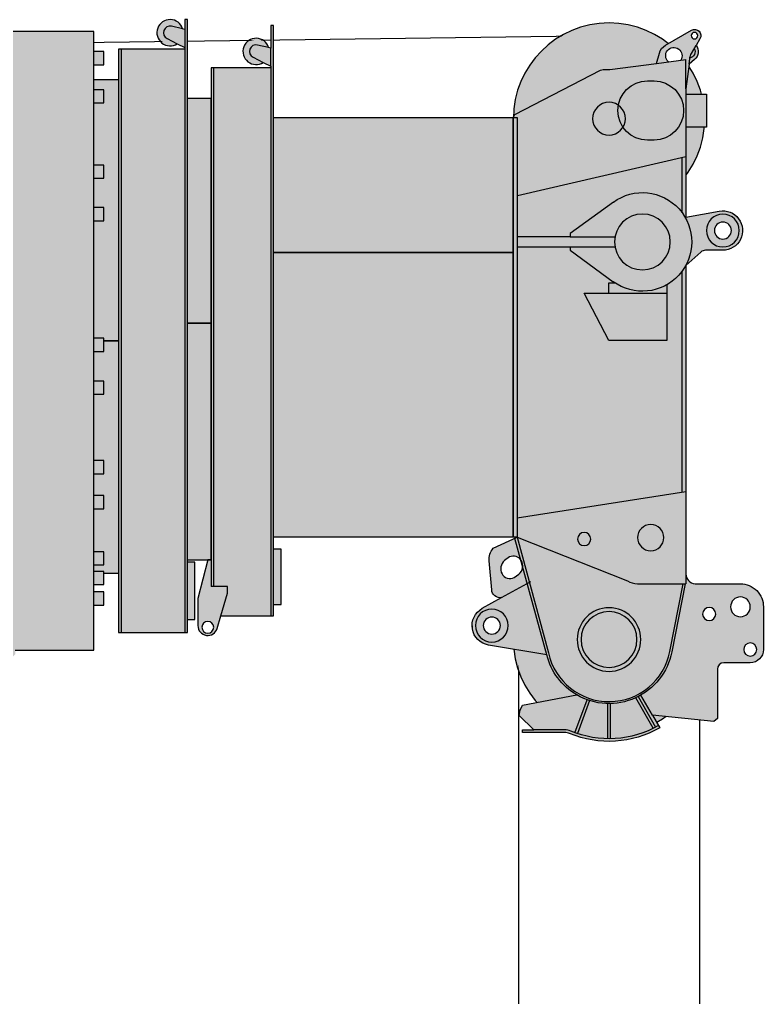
# Model space of a CAD drawing. Header units: millimetres. Extents: x -108948 to -85538, y -3239 to 59095.
# Drawn here: x -88812 to -86548, y 11844 to 14820 of the extents above; entities that cross this region are included whole.
import ezdxf
from ezdxf.enums import TextEntityAlignment as Align

# ---------------------------------------------------------------- set-up
doc = ezdxf.new("R2010")
doc.units = ezdxf.units.MM
doc.set_wipeout_variables(frame=1)
doc.layers.add('Техника. Кран Liebherr LTM 1500-8.1. Стрела 50 м', color=250, linetype='Continuous')
doc.layers.add('Техника. Кран Liebherr LTM 1500-8.1. Штрих', color=7, linetype='Continuous', lineweight=15, true_color=0xffdf7f)
doc.styles.add('arial', font='arial.ttf')

# ---------------------------------------------------------------- blocks, each defined once
blk = doc.blocks.new('Liebherr LTM 1500-8.1-20221219.132832')
at = {"color": 0, "linetype": 'ByBlock', "lineweight": -2, "transparency": 16777216}
for points in [[(271.6123118593907, 1690.0092075650368), (215.47149712927992, 1780.88827313524), (130.3366263456526, 1845.4084204857315), (27.663531247257737, 1874.887755288097), (-78.73199575655038, 1865.3595093290583), (-174.53326816713476, 1818.1058127330562), (-246.84917277798118, 1739.4851692748082), (-285.9488105152801, 1640.07684987303), (-286.5708957643163, 1533.2573355162563), (-248.63172012364956, 1433.4003648573153), (-177.23641628973905, 1353.9427898380784), (-81.9920063926454, 1305.5764997092253), (24.285328327272104, 1294.809709922822), (127.29480544105571, 1323.09121027586), (213.17536864533494, 1386.61541433376), (270.3708450976366, 1476.834442874685), (291.18495537186726, 1581.6083349039789), (291.2047074259616, 1584.9999999999995)], [(271.6123118593907, 105.00920756503683), (215.47149712927992, 195.88827313524052), (130.3366263456526, 260.40842048573177), (27.663531247257737, 289.8877552880974), (-78.73199575655038, 280.35950932905837), (-174.53326816713476, 233.1058127330566), (-246.84917277798118, 154.4851692748084), (-285.9488105152801, 55.07684987303003), (-286.5708957643163, -51.7426644837434), (-248.63172012364956, -151.59963514268458), (-177.23641628973905, -231.05721016192115), (-81.9920063926454, -279.42350029077426), (24.285328327272104, -290.1902900771777), (127.29480544105571, -261.90878972413987), (213.17536864533494, -198.38458566623933), (270.3708450976366, -108.1655571253147), (291.18495537186726, -3.3916650960208017), (291.2047074259616, -2.2737367544323206e-13)]]:
    blk.add_wipeout(points, dxfattribs=at)
at = {"layer": 'Техника. Кран Liebherr LTM 1500-8.1. Штрих', "true_color": 0xadadad, "transparency": 16777216}
h = blk.add_hatch(color=253, dxfattribs=at)
h.dxf.hatch_style = 1
edge = h.paths.add_edge_path()
edge.add_arc((0, 1585), 291.2047074259616, 0, 360)
h = blk.add_hatch(color=253, dxfattribs=at)
h.dxf.hatch_style = 1
edge = h.paths.add_edge_path()
edge.add_arc((0, 0), 291.2047074259616, 0, 360)
at = {"color": 0, "linetype": 'ByBlock', "lineweight": -2, "transparency": 16777216}
for centre in [(0, 1585), (0, 0)]:
    blk.add_circle(centre, 291.2047074259616, dxfattribs=at)
blk.add_wipeout([(291.4588330491606, 1588.4907258740786), (291.4588330491606, 310.9973472730453), (15100, 310.9973472730453), (15100, 310.9973472730453), (15100, 1588.4907258740786)], dxfattribs=at)
blk.add_wipeout([(286.83900355340296, 1598.009412335399), (25.380732779667483, 1732.308148970904), (17.597382649066162, 1735.0260321170642), (-2.4025981746891603, 1734.9983364608781), (-144.9574887790369, 1753.2831697181684), (-153.32521318486408, 1784.339851289755), (-153.32521318486408, 1784.339851289755), (-156.09749655117082, 1791.674805116929), (-160.2474897740933, 1798.3279742083912), (-165.61571094141163, 1804.0436810070848), (-171.99586232419097, 1808.602274106135), (-171.99586232419097, 1808.602274106135), (-251.06777842400345, 1854.1085860701935), (-251.06777842400345, 1854.1085860701935), (-263.0723437305561, 1856.4721200999204), (-274.02888846232577, 1851.0269379312774), (-279.3940618721583, 1840.0309934247155), (-276.9430873341264, 1828.0439752332343), (-276.94308733412606, 1828.0439752332347), (-265.29914921300224, 1808.14830618475), (-265.29914921300224, 1808.14830618475), (-270.81160855378926, 1797.6228662578399), (-271.80565350931363, 1785.7829351657595), (-268.1253602934188, 1774.485699420505), (-260.34801190442533, 1765.5032194914963), (-260.34801190442533, 1765.5032194914963), (-243.7269459202073, 1751.3472471661114), (-234.3205747105385, 1675.6057520302381), (-234.29851701954624, 1659.677138759955), (-297.29845661437867, 1659.589897442955), (-297.15997833340225, 1559.589993324167), (-234.1351669765353, 1559.589993324167), (-234.1351669765353, 1284.8737776064042), (-335.8020019717951, 1303.5642191040786), (-335.8020019717951, 1303.5642191040786), (-382.27610366171086, 1292.8991606365632), (-406.2970844152352, 1251.709622114761), (-392.6944564715104, 1206.0089206647315), (-350.05898066803934, 1184.6594053772171), (-346.640699960044, 1184.5666952132449), (-293.8546058800057, 1184.639792559006), (-293.8546058800057, 1184.639792559006), (-290.0543642740471, 1184.2807866870023), (-286.3915444588515, 1183.2063228759764), (-282.9995712528097, 1181.4555404082537), (-280.00200339804724, 1179.0922146931046), (-233.57670444640826, 1138.4315860124113), (-233.57670444640826, 199.37890422198302), (-233.57670444640826, 199.37890422198302), (-236.1724444388759, 188.49537739142738), (-242.39070931001424, 179.19364613470498), (-251.45540130300878, 172.63465372336123), (-262.2351618688482, 169.6370239058051), (-262.2351618688482, 169.6370239058051), (-400.235029552765, 169.44592387808007), (-400.235029552765, 169.44592387808007), (-427.0154654117748, 164.08040092213105), (-449.7040652324288, 148.87487496715062), (-464.8466953647012, 126.1442495013489), (-470.1380276392374, 99.34905619826168), (-470.1380276392374, -30.589400917120656), (-470.1380276392374, -30.589400917120656), (-466.99049027033084, -45.905112497084474), (-458.2515334109621, -58.87078431536679), (-445.23610976675695, -67.5354689634762), (-429.90265291408286, -70.59538949128182), (-429.90265291408286, -70.59538949128182), (-349.2603081338384, -70.59538949128182), (-349.2603081338384, -70.59538949128182), (-341.79916914501507, -72.23076774549509), (-335.51066163578855, -76.56640268761089), (-331.32889916636987, -82.95826624171241), (-329.8750531391196, -90.45689203407892), (-329.8750531391196, -240.01313906460223), (-318.63404984273075, -249.31030425051745), (-132.32428489846643, -229.92710905101558), (-154.62808168576896, -268.68225909823764), (-154.62808168576873, -268.68225909823764), (-89.37887740182134, -296.83567217290056), (-19.432796064767444, -309.39031406469394), (51.53448241156093, -305.6864359478816), (119.79361400890821, -285.9186773238762), (119.79361400890758, -285.9186773238762), (119.79361400890758, -285.9186773238762), (123.50973397546187, -284.57339099721503), (127.3404718095199, -283.6013876262123), (131.24843150619307, -283.0121559945926), (135.1954632138731, -282.81144823417367), (263.39163914275565, -282.6339242032809), (263.38056088028685, -274.63393187377756), (228.61888425188948, -274.68206929216467), (273.07778063823207, -230.7480135701735), (270.5682696372241, -214.76893595107686), (263.8023807297213, -199.8490150037942), (97.73376164872013, -168.73977549450137), (97.73376164872013, -168.73977549450137), (129.42966947520375, -145.85253052163307), (155.92300986519496, -117.10258321084507), (176.14885396151743, -83.6455692080342), (189.29420179052255, -46.826329864350555), (189.29420179052232, -46.826329864350555), (366.69795427459024, -16.736736259895906), (366.69795427459024, -16.736736259895906), (399.1486987073857, -0.03870723979844115), (415.92117077911087, 32.3736232534236), (410.81013825944035, 68.50881847887558), (385.7065056963546, 94.99811102390595), (385.7065056963546, 94.99811102390595), (326.92004491967225, 127.36033925557786), (326.92004491967225, 127.36033925557786), (337.7810053208025, 127.8180838405508), (347.4912033969854, 132.70500969033424), (354.32981306243295, 141.15506346434313), (357.0849066293157, 151.67073987519302), (357.0849066293157, 151.67073987519302), (364.55598100342456, 239.31587436157497), (364.55598100342456, 239.31587436157497), (364.57319821773893, 249.56269969808613), (362.5457710376693, 259.60696497429944), (358.5552154112928, 269.0448244616107), (352.7619780014719, 277.49681394473714), (279.4588445549233, 310.98072987933483), (291.45883304916055, 310.99734727304894), (291.45883304916055, 310.99734727304894), (291.45883304916055, 1588.4907258740825)], dxfattribs=at)
at = {"layer": 'Техника. Кран Liebherr LTM 1500-8.1. Штрих', "transparency": 16777216}
h = blk.add_hatch(color=256, dxfattribs=at)
h.dxf.hatch_style = 1
edge = h.paths.add_edge_path()
edge.add_line((291.4588330491606, 1588.490725874082), (286.839003553403, 1598.009412335399))
edge.add_line((286.839003553403, 1598.009412335399), (25.3807327796676, 1732.308148970904))
edge.add_line((25.3807327796676, 1732.308148970904), (17.59738264906628, 1735.026032117064))
edge.add_line((17.59738264906628, 1735.026032117064), (-2.402598174689047, 1734.998336460878))
edge.add_line((-2.402598174689047, 1734.998336460878), (-144.9574887790368, 1753.283169718168))
edge.add_line((-144.9574887790368, 1753.283169718168), (-153.325213184864, 1784.339851289755))
edge.add_arc((-191.9478728635656, 1773.933595513193), 39.99999999930024, 15.07934223561302, 60.07934223648442)
edge.add_line((-171.995862324191, 1808.602274106135), (-251.0677784240033, 1854.108586070193))
edge.add_arc((-260.5449834305349, 1837.640963738345), 19.00000000000534, 60.07934223592709, 210.3383000511593)
edge.add_line((-276.9430873341262, 1828.043975233235), (-265.2991492130022, 1808.14830618475))
edge.add_arc((-242.0058237705161, 1789.242725267027), 30.00000000010258, 140.936151130661, 232.308744872887)
edge.add_line((-260.3480119044252, 1765.503219491497), (-243.7269459202071, 1751.347247166112))
edge.add_line((-243.7269459202071, 1751.347247166112), (-234.3205747105385, 1675.605752030238))
edge.add_line((-234.3205747105385, 1675.605752030238), (-234.2985170195461, 1659.677138759955))
edge.add_line((-234.2985170195461, 1659.677138759955), (-297.2984566143787, 1659.589897442955))
edge.add_line((-297.2984566143787, 1659.589897442955), (-297.1599783334023, 1559.589993324167))
edge.add_line((-297.1599783334023, 1559.589993324167), (-234.1351669765354, 1559.589993324167))
edge.add_line((-234.1351669765354, 1559.589993324167), (-234.1351669765354, 1284.873777606404))
edge.add_line((-234.1351669765354, 1284.873777606404), (-335.8020019717951, 1303.564219104079))
edge.add_arc((-346.7237869286109, 1244.566637684519), 60.00000000000426, 79.51199066469289, 270.0793422358817)
edge.add_line((-346.640699960044, 1184.566695213245), (-293.8546058800057, 1184.639792559006))
edge.add_arc((-293.8269102240464, 1164.63981173491), 20.00000000033978, 46.27123055934328, 90.07934223522238, ccw=False)
edge.add_line((-280.0020033980472, 1179.092214693104), (-233.5767044464083, 1138.431586012412))
edge.add_line((-233.5767044464083, 1138.431586012412), (-233.5767044464083, 199.3789042219832))
edge.add_arc((-265.1969055973677, 201.1690692861928), 31.67083535027536, 275.3659378567987, 356.75968133391353, ccw=False)
edge.add_line((-262.2351618688481, 169.6370239058051), (-400.2350295527649, 169.4459238780801))
edge.add_arc((-400.1380947560956, 99.44599099493826), 69.99999999999402, 90.07934223588825, 180.0793422358942)
edge.add_line((-470.1380276392374, 99.34905619826168), (-470.1380276392374, -30.58940091712066))
edge.add_arc((-429.8308468088342, -30.28713931274452), 40.30831413706485, 180.4296502326917, 269.8979320014211)
edge.add_line((-429.9026529140829, -70.59538949128182), (-349.2603081338384, -70.59538949128182))
edge.add_arc((-349.6933933369172, -90.40905482108529), 19.8183979320878, -0.13829942657997663, 88.74783371706093, ccw=False)
edge.add_line((-329.8750531391197, -90.45689203407892), (-329.8750531391197, -240.013139064602))
edge.add_line((-329.8750531391197, -240.013139064602), (-318.6340498427307, -249.3103042505172))
edge.add_line((-318.6340498427307, -249.3103042505172), (-132.3242848984664, -229.9271090510156))
edge.add_line((-132.3242848984664, -229.9271090510156), (-154.6280816857688, -268.6822590982374))
edge.add_arc((8.668621376273222e-13, 1.058992893376853e-10), 310.0000000000167, 240.0793422358653, 292.7326080656658)
edge.add_arc((135.2508545260338, -322.8114098795016), 39.99999999781482, 90.07934223557493, 112.7326080667421, ccw=False)
edge.add_line((135.1954632138732, -282.8114482341734), (263.3916391427556, -282.6339242032809))
edge.add_line((263.3916391427556, -282.6339242032809), (263.3805608802868, -274.6339318737773))
edge.add_line((263.3805608802868, -274.6339318737773), (228.6188842518895, -274.6820692921647))
edge.add_line((228.6188842518895, -274.6820692921647), (273.0777806382321, -230.7480135701735))
edge.add_line((273.0777806382321, -230.7480135701735), (270.5682696372241, -214.7689359510769))
edge.add_line((270.5682696372241, -214.7689359510769), (263.8023807297213, -199.8490150037942))
edge.add_line((263.8023807297213, -199.8490150037942), (97.73376164872025, -168.7397754945014))
edge.add_arc((1.930288817675319e-09, -9.065672657015966e-10), 194.9999999981034, 300.0793422355574, 346.1054902219636)
edge.add_line((189.2942017905225, -46.82632986435055), (366.6979542745903, -16.73673625989613))
edge.add_arc((356.7710123375145, 42.43636424851145), 60.00000000000149, 279.5233206525497, 421.1670057513634)
edge.add_line((385.7065056963547, 94.99811102390595), (326.9200449196724, 127.3603392555779))
edge.add_arc((331.2875367442115, 152.8108636175504), 25.82255167749253, 260.2624823293277, 357.4694398096581)
edge.add_line((357.0849066293158, 151.6707398751932), (364.5559810034247, 239.315874361575))
edge.add_arc((313.719742954847, 244.5247190141666), 51.10239878466063, 354.1497064370608, 400.1818864215012)
edge.add_line((352.761978001472, 277.4968139447374), (279.4588445549234, 310.9807298793348))
edge.add_line((279.4588445549234, 310.9807298793348), (291.4588330491606, 310.9973472730489))
edge.add_line((291.4588330491606, 310.9973472730489), (291.4588330491606, 1588.490725874082))
edge = h.paths.add_edge_path(flags=16)
edge.add_arc((-400.1380947560901, 99.44599099493644), 29.99999999999518, 0, 360)
edge = h.paths.add_edge_path(flags=16)
edge.add_arc((-305.1022496920923, 77.59909357929791), 20.00000000004383, 0, 360)
edge = h.paths.add_edge_path(flags=16)
edge.add_arc((-429.9580442264705, -30.59542784376754), 19.99999999999919, 0, 360)
edge = h.paths.add_edge_path(flags=16)
edge.add_arc((356.7710123374418, 42.4363642485805), 26.00000000013335, 0, 360)
edge = h.paths.add_edge_path(flags=16)
edge.add_line((288.6110176466464, 189.0404318263536), (274.2734557944423, 199.3712342951367))
edge.add_arc((293.2502915844743, 223.5349365399633), 30.72466114993756, 146.7118770927958, 231.8558681869081, ccw=False)
edge.add_arc((290.8787845804044, 227.1916053509269), 26.79285318724742, 63.48874167620869, 150.4677701464306, ccw=False)
edge.add_line((302.8384083709971, 251.1671007723126), (318.467221054445, 240.0109022031429))
edge.add_arc((295.8688448248647, 215.343390578609), 33.45403918752076, -26.951605692534372, 47.506608611895274, ccw=False)
edge.add_arc((302.1686650128051, 211.1907463500071), 25.97010272605581, 238.53025361550408, 334.9158666978799, ccw=False)
edge = h.paths.add_edge_path(flags=16)
edge.add_arc((-346.7237869286109, 1244.566637684518), 25.99999999999387, 0, 360)
edge = h.paths.add_edge_path(flags=16)
edge.add_arc((-260.5449834305327, 1837.640963738337), 10.00000000005324, 0, 360)
edge = h.paths.add_edge_path(flags=16)
edge.add_arc((-197.4605720843174, 1776.728263542886), 25.00000000002301, 311.6809141868065, 573.1618254767322)
at = {"layer": 'Техника. Кран Liebherr LTM 1500-8.1. Штрих', "true_color": 0xadadad, "transparency": 16777216}
h = blk.add_hatch(color=253, dxfattribs=at)
h.dxf.hatch_style = 1
h.paths.add_polyline_path([(291.4588330491606, 1177.976897720418), (15100, 1177.976897720418), (15100, 1588.490725874082), (291.4588330491606, 1588.490725874082)])
at = {"layer": 'Техника. Кран Liebherr LTM 1500-8.1. Штрих', "transparency": 16777216}
h = blk.add_hatch(color=256, dxfattribs=at)
h.dxf.hatch_style = 1
h.set_gradient(color1=(132, 132, 132), color2=(173, 173, 173), rotation=90.00000000000003, tint=1)
h.paths.add_polyline_path([(291.4588330491606, 310.9973472730489), (15100, 310.9973472730489), (15100, 1177.976897720418), (291.4588330491606, 1177.976897720418)])
at = {"color": 0, "linetype": 'ByBlock', "lineweight": -2, "transparency": 16777216}
for p, q in [((118.3035260007673, 1225.164999393342), (-18.06467825615982, 1225.164999393342)), ((118.3450694850399, 1195.165028157706), (-17.95543890268891, 1195.165028157709))]:
    blk.add_line(p, q, dxfattribs=at)
for points in [[(291.4588330491606, 1588.490725874082), (286.839003553403, 1598.009412335399), (25.3807327796676, 1732.308148970904), (17.59738264906628, 1735.026032117064), (-2.402598174689047, 1734.998336460878), (-144.9574887790368, 1753.283169718168), (-153.325213184864, 1784.339851289755, 0.1989123673836108), (-171.995862324191, 1808.602274106135), (-251.0677784240033, 1854.108586070193, 0.7691237475948133), (-276.9430873341262, 1828.043975233235), (-265.2991492130022, 1808.14830618475, 0.4212477284995623), (-260.3480119044252, 1765.503219491497), (-243.7269459202071, 1751.347247166112), (-234.3205747105385, 1675.605752030238), (-234.2985170195461, 1659.677138759955), (-297.2984566143787, 1659.589897442955), (-297.1599783334023, 1559.589993324167), (-234.1351669765354, 1559.589993324167), (-234.1351669765354, 1284.873777606404), (-335.8020019717951, 1303.564219104079, 1.09674699568483), (-346.640699960044, 1184.566695213245), (-293.8546058800057, 1184.639792559006, -0.1935115443710897), (-280.0020033980472, 1179.092214693104), (-233.5767044464083, 1138.431586012412), (-233.5767044464083, 199.3789042219832, -0.370872573555075), (-262.2351618688481, 169.6370239058051), (-400.2350295527649, 169.4459238780801, 0.4142135623731255), (-470.1380276392374, 99.34905619826168), (-470.1380276392374, -30.58940091712066, 0.4114980495504187), (-429.9026529140829, -70.59538949128182), (-349.2603081338384, -70.59538949128182, -0.4085309247826039), (-329.8750531391197, -90.45689203407892), (-329.8750531391197, -240.013139064602), (-318.6340498427307, -249.3103042505172), (-132.3242848984664, -229.9271090510156), (-154.6280816857688, -268.6822590982374, 0.2338725134133746), (119.7936140089078, -285.9186773238762, -0.09916668351311747), (135.1954632138732, -282.8114482341734), (263.3916391427556, -282.6339242032809), (263.3805608802868, -274.6339318737773), (228.6188842518895, -274.6820692921647), (273.0777806382321, -230.7480135701735), (270.5682696372241, -214.7689359510769), (263.8023807297213, -199.8490150037942), (97.73376164872025, -168.7397754945014, 0.2035711168925339), (189.2942017905225, -46.82632986435055), (366.6979542745903, -16.73673625989613, 0.7109499276041233), (385.7065056963547, 94.99811102390595), (326.9200449196724, 127.3603392555779, 0.4515538602899681), (357.0849066293158, 151.6707398751932), (364.5559810034247, 239.315874361575, 0.203598527309942), (352.761978001472, 277.4968139447374), (279.4588445549234, 310.9807298793348), (291.4588330491606, 310.9973472730489), (291.4588330491606, 310.9973472730489), (291.4588330491606, 1588.490725874082)], [(-243.7269459202071, 1751.347247166112), (-245.8559533133739, 1768.490330243574, 0.1018362088780402), (-251.0286868020121, 1783.764769073874), (-265.2991492130022, 1808.14830618475)], [(279.4588445549234, 310.9807298793348), (-56.32242902559665, 178.7006371259376, -0.1415271176431445), (-86.70239871957165, 169.8800988918047), (-233.5767044464083, 169.8800988918047)], [(279.4588445549234, 310.9807298793348), (184.5926832960977, -40.57759570937924, -0.8129794003799367), (-185.4256671094627, -36.58308320767537), (-226.1592930841798, 169.8800988918047)], [(288.6110176466464, 189.0404318263536), (274.2734557944423, 199.3712342951367, -0.3896022010222927), (267.5668974181172, 240.3981529257544, -0.3988534794616961), (302.8384083709971, 251.1671007723126), (318.467221054445, 240.0109022031429, -0.3368199816072491), (325.6894296041428, 200.1807568567892, -0.4472462835096451), (288.6110176466464, 189.0404318263536)], [(-232.2354697108385, 169.8800988918047), (-191.3121962242876, -37.74445092876704, 0.5145848244797052), (97.73376164872025, -168.7397754945014)], [(-150.6376795777542, -261.7485233795705, 0.2338725134133703), (116.7021659054517, -278.5401308122891, -0.09916668351206182), (135.1843849514116, -274.8114559046771), (228.6188842518895, -274.6820692921647)]]:
    blk.add_lwpolyline(points, format="xyb", dxfattribs=at)
for points in [[(-144.9574887790368, 1753.283169718168), (-234.3205747105385, 1765.172829310828)], [(-234.3205747105385, 1675.605752030238), (-234.3205747105385, 1765.172829310828)], [(-234.2985170195534, 1659.677138759955), (-234.2985170195534, 1559.589993324167)], [(291.4588330491606, 1588.490725874082), (279.4588445549234, 1588.490725874082), (279.4588445549234, 310.9807298793348)], [(-234.033758805308, 1468.486174709371), (278.1302747396112, 1350.386444790252)], [(-222.6229394080146, 1298.583046374148), (-222.6229394080146, 1465.854957754036)], [(-13.33218346350623, 1331.085193822608), (118.2896781726668, 1235.164989805216), (118.3035260007673, 1225.164999393342), (279.4588445549234, 1225.164999393342), (279.4588445549234, 1195.165028157706), (118.3450694850399, 1195.165028157706), (118.3589173131477, 1185.165037745825), (-12.99678247616976, 1088.880666572844)], [(-222.6229394080146, 450.3873077212083), (-222.6229394080146, 1121.137676740687)], [(-176.1892663775434, 1079.677039557588), (-176.1892663775434, 909.7624142777022), (0.3343436795476009, 909.7624142777022), (75.73201100163715, 1053.990422655344), (0.8670205544403871, 1053.990422655344), (0.8670205544403871, 1085.324548471075), (-18.06430032466596, 1085.324548471075)], [(0.8670205544403871, 1053.990422655344), (-176.1892663775434, 1053.990422655344)], [(279.3765792682607, 370.3873077212083), (-233.5767044464083, 450.3873077212083)], [(189.2942017905225, -46.82632986435055), (286.3527570016357, 307.8316805280612)], [(291.4588330491606, 310.9973472730489), (417.949076230936, 310.9973472730489)], [(-233.5767044464083, 199.3789042219832), (-233.5767044464083, 169.8800988918047)], [(326.9200449196724, 127.3603392555779), (238.3683742408248, 176.1084581072282)], [(-88.47090003272024, -173.7754293546168), (-141.8879044552305, -266.5929904729892)], [(-134.7689678020397, -270.2615868331668), (-81.24987160408637, -177.2666307129839)], [(-132.3242848984664, -229.9271090510156), (-97.26605138289597, -169.0098081423785)], [(-3.730020334449364, -194.9643222445884), (-3.730020334449364, -301.9769642675601)], [(4.269971995039668, -194.9532439823342), (4.269971995039668, -301.9698119665409)], [(59.37750332168071, -185.7399044343001), (96.1328382983047, -286.290896468272)], [(103.6829678450595, -283.6438650470664), (66.94761168788682, -183.1475287555513)]]:
    blk.add_lwpolyline(points, dxfattribs=at)
blk.add_lwpolyline([(-117.3540205129466, 1699.839119996202), (-137.3540013367019, 1699.811424340005, 1), (-137.1047404309647, 1519.811596926193), (-117.1047596072167, 1519.839292582386, 0.9999999999999997)], format="xyb", close=True, dxfattribs=at)
for points in [[(291.4588330491606, 1177.976897720418), (15100, 1177.976897720418), (15100, 1588.490725874082), (291.4588330491606, 1588.490725874082)], [(291.4588330491606, 310.9973472730489), (15100, 310.9973472730489), (15100, 1177.976897720418), (291.4588330491606, 1177.976897720418)]]:
    blk.add_lwpolyline(points, close=True, dxfattribs=at)
for centre, radius in [((-260.5449834305327, 1837.640963738337), 10.00000000005324), ((0, 1585), 50), ((-346.7237869286109, 1244.566637684518), 50.0000000000017), ((-101.6754913184268, 1209.860361557417), 85.00000000130855), ((-346.7237869286109, 1244.566637684518), 25.99999999999387), ((-127, 310), 39.99999999999843), ((75.78207466180174, 305.7483886464506), 19.99999999998317), ((-400.1380947560901, 99.44599099493644), 29.99999999999518), ((-305.1022496920923, 77.59909357929791), 20.00000000004383), ((0, 0), 96.85000000014928), ((356.7710123374418, 42.4363642485805), 50.00000000008595), ((0, 0), 85.00000000000539), ((356.7710123374418, 42.4363642485805), 26.00000000013335), ((-429.9580442264705, -30.59542784376754), 19.99999999999919)]:
    blk.add_circle(centre, radius, dxfattribs=at)
for centre, radius, start, end in [((-242.0058237705161, 1789.242725267028), 19.99999999997416, 152.189146224053, 258.4300575022309), ((-197.4605720843174, 1776.728263542886), 25.00000000002301, 311.6809141868065, 213.1618254767322), ((-101.6754913184268, 1209.860361557417), 150.0000000015737, 53.91708580607982, 306.2415986658266)]:
    blk.add_arc(centre, radius, start, end, dxfattribs=at)
blk = doc.blocks.new('Liebherr LTM 1500-8.1-20221217.07594300')
at = {"color": 0, "linetype": 'ByBlock', "lineweight": -2, "transparency": 16777216}
blk.add_wipeout([(-6797.800628130724, -815.150444930619), (-6797.800628130775, -898.1577202291737), (-6797.800628130775, -898.1577202291737), (-6805.140496761327, -917.8177926175563), (-6823.568524551987, -927.8577084327862), (-6844.067424629256, -923.3646901318634), (-6856.606581417349, -906.5372819869986), (-6867.77107595047, -868.157720229166), (-7027.8004536273365, -868.1577202291119), (-7027.800453627322, -833.5649135096023), (-7050.800627975375, -833.5622407235746), (-7050.781119280931, -665.6837216049644), (-7027.800453627264, -665.6837116049646), (-7027.800453626762, 799.0902492994837), (-7027.800628130768, 928.1577202291119), (-7019.800628130593, 928.1577202290791), (-7019.80062813055, 859.3422797708408), (-7013.090183392938, 860.9142267905518), (-7013.090183392938, 860.9142267905518), (-6985.577610145184, 887.8631398166672), (-6948.074871562865, 879.1035622681602), (-6935.346668787097, 842.7555436962884), (-6959.191931237179, 812.5133701849672), (-6996.77130234534, 815.916399460013), (-7019.800628130535, 804.3422797709281), (-7019.800628130535, 799.0902492994792), (-6837.800628130601, 799.0902492994173), (-6837.800628130688, -698.3032429749151), (-6827.800628130775, -698.3032429750119)], dxfattribs=at)
blk.add_lwpolyline([(-7013.090183392938, 860.9142267905518), (-6979.362216901194, 868.8151303040904, -0.8886280387002465), (-6965.819465937879, 831.4722286890938), (-6996.77130234534, 815.916399460013)], format="xyb", dxfattribs=at)
for points in [[(-7019.800628130535, 804.3422797709281), (-7019.80062813055, 859.3422797708408)], [(-7019.800628130535, 799.0902492994792), (-7019.800628130535, -868.1577202291155)], [(-7027.800453627322, -833.5649135096028), (-7027.800453627264, -665.6837216049644)], [(-6867.77107595047, -868.1577202291664), (-6887.800628130761, -799.3032429749583), (-6887.800628130724, -779.30324297486), (-6837.800628131146, -779.3032429749182)]]:
    blk.add_lwpolyline(points, dxfattribs=at)
blk.add_circle((-6827.800628130906, -903.1577202291737), 17.99999999989031, dxfattribs=at)
blk.add_wipeout([(7050.800627975372, 706.3422797708236), (7050.800627975372, 22.233872735694604), (-6837.800628130688, 22.233872735694604), (-6837.800628130688, 706.3422797708236)], dxfattribs=at)
blk.add_wipeout([(7050.800627975372, 22.233872735695513), (7050.800627975372, -698.3032429749146), (-6837.800628130688, -698.3032429749146), (-6837.800628130688, 22.233872735695513)], dxfattribs=at)
at = {"layer": 'Техника. Кран Liebherr LTM 1500-8.1. Штрих', "transparency": 16777216}
h = blk.add_hatch(color=256, dxfattribs=at)
h.dxf.hatch_style = 1
edge = h.paths.add_edge_path()
edge.add_line((-6827.800628130775, -698.3032429750128), (-6797.800628130724, -815.1504449306194))
edge.add_line((-6797.800628130724, -815.1504449306194), (-6797.800628130775, -898.1577202291737))
edge.add_arc((-6827.8006281308, -898.1577202290904), 30.00000000002456, 196.2195483213607, 359.9999999998409, ccw=False)
edge.add_line((-6856.606581417349, -906.537281986999), (-6867.77107595047, -868.1577202291664))
edge.add_line((-6867.77107595047, -868.1577202291664), (-7027.800453627337, -868.1577202291119))
edge.add_line((-7027.800453627337, -868.1577202291119), (-7027.800453627322, -833.5649135096028))
edge.add_line((-7027.800453627322, -833.5649135096028), (-7050.800627975375, -833.5622407235751))
edge.add_line((-7050.800627975375, -833.5622407235751), (-7050.781119280931, -665.6837216049644))
edge.add_line((-7050.781119280931, -665.6837216049644), (-7027.800453627264, -665.6837116049646))
edge.add_line((-7027.800453627264, -665.6837116049646), (-7027.800453626762, 799.0902492994828))
edge.add_line((-7027.800453626762, 799.0902492994828), (-7027.800628130768, 928.1577202291119))
edge.add_line((-7027.800628130768, 928.1577202291119), (-7019.800628130593, 928.1577202290791))
edge.add_line((-7019.800628130593, 928.1577202290791), (-7019.80062813055, 859.3422797708408))
edge.add_line((-7019.80062813055, 859.3422797708408), (-7013.090183392938, 860.9142267905518))
edge.add_arc((-6974.800628130711, 849.342279770919), 40.00000000005462, -123.31673071227362, 163.1840265886968, ccw=False)
edge.add_line((-6996.77130234534, 815.916399460013), (-7019.800628130535, 804.3422797709281))
edge.add_line((-7019.800628130535, 804.3422797709281), (-7019.800628130535, 799.0902492994792))
edge.add_line((-7019.800628130535, 799.0902492994792), (-6837.800628130601, 799.0902492994173))
edge.add_line((-6837.800628130601, 799.0902492994173), (-6837.800628130688, -698.3032429749146))
edge.add_line((-6837.800628130688, -698.3032429749146), (-6827.800628130775, -698.3032429750128))
edge = h.paths.add_edge_path(flags=16)
edge.add_arc((-6827.800628130906, -903.1577202291737), 17.99999999989031, 0, 360)
at = {"layer": 'Техника. Кран Liebherr LTM 1500-8.1. Штрих', "true_color": 0xadadad, "transparency": 16777216}
h = blk.add_hatch(color=253, dxfattribs=at)
h.dxf.hatch_style = 1
h.paths.add_polyline_path([(-6837.800628130688, 706.3422797708226), (7050.800627975368, 706.3422797708226), (7050.800627975368, 22.2338727356946), (-6837.800628130688, 22.2338727356946)])
at = {"layer": 'Техника. Кран Liebherr LTM 1500-8.1. Штрих', "transparency": 16777216}
h = blk.add_hatch(color=256, dxfattribs=at)
h.dxf.hatch_style = 1
h.set_gradient(color1=(132, 132, 132), color2=(173, 173, 173), rotation=90.00000000000003, tint=1)
h.paths.add_polyline_path([(-6837.800628130688, 22.2338727356946), (7050.800627975368, 22.2338727356946), (7050.800627975368, -698.3032429749146), (-6837.800628130688, -698.3032429749146)])
at = {"color": 0, "linetype": 'ByBlock', "lineweight": -2, "transparency": 16777216}
blk.add_lwpolyline([(-6827.800628130775, -698.3032429750128), (-6797.800628130724, -815.1504449306194), (-6797.800628130775, -898.1577202291737, -0.8676062847032957), (-6856.606581417349, -906.537281986999), (-6867.77107595047, -868.1577202291664), (-7027.800453627337, -868.1577202291119), (-7027.800453627322, -833.5649135096028), (-7050.800627975375, -833.5622407235751), (-7050.781119280931, -665.6837216049644), (-7027.800453627264, -665.6837116049646), (-7027.800453626762, 799.0902492994828), (-7027.800628130768, 928.1577202291119), (-7019.800628130593, 928.1577202290791), (-7019.80062813055, 859.3422797708408), (-7013.090183392938, 860.9142267905518, -3.010529245544795), (-6996.77130234534, 815.916399460013), (-7019.800628130535, 804.3422797709281), (-7019.800628130535, 799.0902492994792), (-6837.800628130601, 799.0902492994173), (-6837.800628130688, -698.3032429749146)], format="xyb", close=True, dxfattribs=at)
for points in [[(-6845.800628130819, -779.303242974911), (-6845.800628130819, 799.090249299421)], [(-6837.800628130688, -698.3032429749146), (-6837.800628131146, -779.3032429749182)]]:
    blk.add_lwpolyline(points, dxfattribs=at)
for points in [[(-6837.800628130688, 706.3422797708226), (7050.800627975368, 706.3422797708226), (7050.800627975368, 22.2338727356946), (-6837.800628130688, 22.2338727356946)], [(-6837.800628130688, 22.2338727356946), (7050.800627975368, 22.2338727356946), (7050.800627975368, -698.3032429749146), (-6837.800628130688, -698.3032429749146)]]:
    blk.add_lwpolyline(points, close=True, dxfattribs=at)
blk = doc.blocks.new('Liebherr LTM 1500-8.1-20221217.08014900')
at = {"color": 0, "linetype": 'ByBlock', "lineweight": -2, "transparency": 16777216}
blk.add_wipeout([(-6889.175412207522, 932.6935353543086), (-6889.175412207522, 902.9783011344116), (-6882.507762919334, 904.2742485061717), (-6882.507762919334, 904.2742485061717), (-6855.011294875661, 931.2395937687506), (-6817.503329685193, 922.5024233299118), (-6804.753413507666, 886.1620155518922), (-6828.580603890356, 855.9056013811114), (-6866.162001389879, 859.2861787192924), (-6889.184408251087, 847.6983025105728), (-6889.184408251087, 842.5344723663475), (-6687.23181527367, 842.5344723663475), (-6687.23181527367, -932.7251791720591), (-6897.189135457578, -932.7251791720591), (-6897.189135457578, -893.4207464672645), (-6919.461495606374, -893.4207464672645), (-6919.461495606374, -718.5581132561929), (-6897.189135457578, -718.5581132561929), (-6897.189135457578, 932.6935353543086)], dxfattribs=at)
for points in [[(-6889.175412207522, 902.9783011344116), (-6889.175412207522, -932.7251791720591)], [(-6897.189135457578, -893.4207464672654), (-6897.189135457578, -718.5581132561929)]]:
    blk.add_lwpolyline(points, dxfattribs=at)
blk.add_lwpolyline([(-6882.507762919333, 904.2742485061717), (-6848.784522743634, 912.1953009648823, -0.8886280386995536), (-6835.219464143578, 874.8604969630724), (-6866.162001389879, 859.2861787192924)], format="xyb", dxfattribs=at)
blk.add_wipeout([(6919.461495606371, -45.26917586471609), (6919.461495606371, 750.8163692396092), (-6687.23181527367, 750.816369239612), (-6687.23181527367, -45.26917586471336)], dxfattribs=at)
blk.add_wipeout([(6919.461495606371, -752.6988904585705), (6919.461495606371, -45.26917586471427), (-6687.23181527367, -45.26917586471154), (-6687.23181527367, -752.6988904585678)], dxfattribs=at)
at = {"layer": 'Техника. Кран Liebherr LTM 1500-8.1. Штрих', "transparency": 16777216}
h = blk.add_hatch(color=256, dxfattribs=at)
h.dxf.hatch_style = 1
edge = h.paths.add_edge_path()
edge.add_line((-6897.189135457578, 932.6935353543086), (-6889.175412207522, 932.6935353543086))
edge.add_line((-6889.175412207522, 932.6935353543086), (-6889.175412207522, 902.9783011344116))
edge.add_line((-6889.175412207522, 902.9783011344116), (-6882.507762919333, 904.2742485061717))
edge.add_arc((-6844.211300974062, 892.725179171888), 40.00000000017053, -123.28250005697828, 163.218257244011, ccw=False)
edge.add_line((-6866.162001389879, 859.2861787192924), (-6889.184408251087, 847.6983025105728))
edge.add_line((-6889.184408251087, 847.6983025105728), (-6889.184408251087, 842.5344723663475))
edge.add_line((-6889.184408251087, 842.5344723663475), (-6687.23181527367, 842.5344723663475))
edge.add_line((-6687.23181527367, 842.5344723663475), (-6687.23181527367, -932.7251791720591))
edge.add_line((-6687.23181527367, -932.7251791720591), (-6897.189135457578, -932.7251791720591))
edge.add_line((-6897.189135457578, -932.7251791720591), (-6897.189135457578, -893.4207464672654))
edge.add_line((-6897.189135457578, -893.4207464672654), (-6919.461495606374, -893.4207464672654))
edge.add_line((-6919.461495606374, -893.4207464672654), (-6919.461495606374, -718.5581132561929))
edge.add_line((-6919.461495606374, -718.5581132561929), (-6897.189135457578, -718.5581132561929))
edge.add_line((-6897.189135457578, -718.5581132561929), (-6897.189135457578, 932.6935353543086))
at = {"layer": 'Техника. Кран Liebherr LTM 1500-8.1. Штрих', "true_color": 0xadadad, "transparency": 16777216}
h = blk.add_hatch(color=253, dxfattribs=at)
h.dxf.hatch_style = 1
h.paths.add_polyline_path([(-6687.23181527367, -45.26917586471245), (6919.461495606367, -45.26917586471609), (6919.461495606367, 750.8163692396083), (-6687.23181527367, 750.816369239612)])
at = {"layer": 'Техника. Кран Liebherr LTM 1500-8.1. Штрих', "transparency": 16777216}
h = blk.add_hatch(color=256, dxfattribs=at)
h.dxf.hatch_style = 1
h.set_gradient(color1=(132, 132, 132), color2=(173, 173, 173), rotation=90.00000000000003, tint=1)
h.paths.add_polyline_path([(-6687.23181527367, -752.6988904585669), (6919.461495606367, -752.6988904585705), (6919.461495606367, -45.26917586471609), (-6687.23181527367, -45.26917586471245)])
at = {"color": 0, "linetype": 'ByBlock', "lineweight": -2, "transparency": 16777216}
blk.add_lwpolyline([(-6897.189135457578, 932.6935353543086), (-6889.175412207522, 932.6935353543086), (-6889.175412207522, 902.9783011344116), (-6882.507762919333, 904.2742485061717, -3.010529245545577), (-6866.162001389879, 859.2861787192924), (-6889.184408251087, 847.6983025105728), (-6889.184408251087, 842.5344723663475), (-6687.23181527367, 842.5344723663475), (-6687.23181527367, -932.7251791720591), (-6897.189135457578, -932.7251791720591), (-6897.189135457578, -893.4207464672654), (-6919.461495606374, -893.4207464672654), (-6919.461495606374, -718.5581132561929), (-6897.189135457578, -718.5581132561929)], format="xyb", close=True, dxfattribs=at)
blk.add_lwpolyline([(-6695.18619056524, 842.5344723663475), (-6695.18619056524, -932.7251791720591)], dxfattribs=at)
for points in [[(-6687.23181527367, -45.26917586471245), (6919.461495606367, -45.26917586471609), (6919.461495606367, 750.8163692396083), (-6687.23181527367, 750.816369239612)], [(-6687.23181527367, -752.6988904585669), (6919.461495606367, -752.6988904585705), (6919.461495606367, -45.26917586471609), (-6687.23181527367, -45.26917586471245)]]:
    blk.add_lwpolyline(points, close=True, dxfattribs=at)
blk = doc.blocks.new('Liebherr LTM 1500-8.1-20221214.22270400')
at = {"color": 0, "linetype": 'ByBlock', "lineweight": -2, "transparency": 16777216}
blk.add_wipeout([(-14532.214736227921, 324.7264687562656), (-14262.21473622791, 324.7267117171068), (-14262.214763223616, 354.7267117170668), (-14252.214763223617, 354.7267207155255), (-14252.222331765268, 338.72496441353724), (-14207.222331765319, 338.7250049069553), (-14167.22229577111, 298.7250409012595), (-14167.222278666348, 279.71677386003284), (-14167.214625194516, 234.02329525144523), (-12500.214617309104, 234.02479530961318), (-12500.20647096666, 318.5561225742422), (-12245.206533185832, 318.5315480549107), (-12245.646146922692, 310.53159038256126), (-12216.019172955843, 274.0128659003876), (-12229.214242915434, 238.53000649429669), (-12254.214242799382, 238.53241576153232), (-12254.213733218641, 233.7274497119579), (-9292.214654342213, 233.73011507969022), (-9292.214726329987, 313.7294277007604), (-9212.214726330014, 313.72949968918874), (-9212.214654342271, 233.73018706509356), (-5167.2146543439985, 233.73382698221394), (-5167.214726330698, 313.7319458539896), (-5087.21472633073, 313.7320178423797), (-5087.214654343414, 233.73321159071202), (1.8189894035458565e-12, 233.73321159071202), (1.8189894035458565e-12, 233.73321159071202), (93.58030412711469, 214.1820274439142), (171.5051030219929, 158.7992879011872), (220.73797723506777, 76.85024142238399), (233.04251925484095, -17.955456548512302), (206.3602422686481, -109.75729866999063), (178.50236257799224, -150.89108904962995), (-850.1395280060369, -1367.7622036556595), (-7544.626659975459, -1367.7622036556595), (-7544.626659975459, -1367.7622036556595), (-7551.1972888508835, -1379.476252757915), (-7560.159521171465, -1389.4797772378433), (-7571.083823588721, -1397.2933376865058), (-7583.446626524303, -1402.5424532086263), (-7642.2117522162, -1424.3609113552957), (-7667.220745241079, -1424.3609338597307), (-7667.220630142284, -1552.2691100409947), (-8477.213047201047, -1552.2698389162078), (-8477.213049000755, -1550.2698389167863), (-8597.213049000697, -1550.2699468993242), (-8597.213049000697, -1550.2699468993242), (-8635.780318213478, -1536.2326481913997), (-8656.301558797271, -1500.6888907303664), (-8649.174654214727, -1460.269993657119), (-8617.734362326744, -1433.8884081182414), (-8617.734362326744, -1433.8884081182414), (-8512.321215528966, -1370.269870508855), (-13937.369180584896, -1369.7470548849597), (-13937.374285225247, -1422.7158613402098), (-13932.374285248567, -1422.7163431936397), (-13932.374285248567, -1422.7163431936397), (-13918.980630295986, -1425.3818573499166), (-13907.62655377438, -1432.9699997476082), (-13900.040609819258, -1444.3255452217782), (-13897.377688902823, -1457.7197160023425), (-13897.377688902823, -1457.7197160023425), (-13897.383663885696, -1519.7197157144583), (-14119.133632338406, -1519.6983455163527), (-14119.119204635996, -1369.9878664754178), (-14252.21321123071, -1369.9879862405805), (-14252.380171002414, -1483.7750285577713), (-14242.380171048748, -1483.7759922646628), (-14221.50934090975, -1512.4792137563254), (-14202.388605441165, -1571.298224943659), (-14202.390290156978, -1588.7798456511555), (-14202.390290156978, -1588.7798456511555), (-14207.470650204585, -1605.4805929224167), (-14220.988383506603, -1616.525768521169), (-14238.366613251015, -1618.1756620275464), (-14253.721363554127, -1609.8716472900333), (-14292.388555066604, -1570.7711723725051), (-14292.387398994058, -1558.775071729845), (-14532.214736227921, -1558.7752848479358), (-14532.214736227921, -1421.3251587124923), (-14561.714644820868, -1421.3251587124923), (-14561.71468081506, -1381.325158712666), (-14532.214736227921, -1381.3251457266815), (-14532.214736227921, -1358.7756887015776), (-14561.714644820868, -1358.7756887015776), (-14561.71468081506, -1318.7756887017513), (-14532.214736227921, -1318.7756757157704), (-14532.214736227921, -1299.168173958703), (-14561.714644820868, -1299.168173958703), (-14561.71468081506, -1259.1681739588767), (-14532.214736227921, -1259.168160972892), (-14532.214736227921, -1127.8416623633611), (-14561.714644820868, -1127.8416623633611), (-14561.71468081506, -1087.8416623635349), (-14532.214736227921, -1087.841649377553), (-14532.214736227921, -1021.3572326635831), (-14561.714644820868, -1021.3572326635831), (-14561.71468081506, -981.3572326637604), (-14532.214736227921, -981.3572196777759), (-14532.214736227921, -779.5282730801646), (-14561.714644820868, -779.5282730801646), (-14561.71468081506, -739.5282730803374), (-14532.214736227921, -739.5282600943556), (-14532.214736227921, -649.2708577533849), (-14561.714644820868, -649.2708577533849), (-14561.71468081506, -609.2708577535595), (-14532.214736227921, -609.2708447675777), (-14532.214736227921, -251.67597227780243), (-14561.714644820868, -251.67597227780243), (-14561.71468081506, -211.67597227797523), (-14532.214736227921, -211.6759592919916), (-14532.214736227921, -122.09510415545992), (-14561.714644820868, -122.09510415545992), (-14561.71468081506, -82.09510415563273), (-14532.214736227921, -82.09509116965091), (-14532.214736227921, 106.72333226477349), (-14561.714644820868, 106.72333226477349), (-14561.71468081506, 146.72333226459887), (-14532.214736227921, 146.72334525058068), (-14532.214736227921, 223.14661888640512), (-14561.714644820868, 223.14661888640512), (-14561.71468081506, 263.1466188862323), (-14532.214736227921, 263.14663187221595), (-14532.214736227921, 263.14664187221933)], dxfattribs=at)
at = {"layer": 'Техника. Кран Liebherr LTM 1500-8.1. Штрих', "transparency": 16777216}
h = blk.add_hatch(color=256, dxfattribs=at)
h.dxf.hatch_style = 1
edge = h.paths.add_edge_path(flags=16)
edge.add_arc((0, 0), 66.40463492937488, 0, 360)
edge = h.paths.add_edge_path(flags=16)
edge.add_arc((-8597.213102991984, -1490.269946899327), 26.00000000000275, 0, 360)
edge = h.paths.add_edge_path(flags=16)
edge.add_arc((-14232.39030815847, -1588.776955282214), 15.50000000004157, 0, 360)
edge = h.paths.add_edge_path()
edge.add_line((-14532.21473622792, 263.1466418722193), (-14532.21473622792, 324.7264687562638))
edge.add_line((-14532.21473622792, 324.7264687562638), (-14262.21473622791, 324.7267117171068))
edge.add_line((-14262.21473622791, 324.7267117171068), (-14262.21476322362, 354.7267117170668))
edge.add_line((-14262.21476322362, 354.7267117170668), (-14252.21476322362, 354.7267207155237))
edge.add_line((-14252.21476322362, 354.7267207155237), (-14252.22233176527, 338.7249644135372))
edge.add_line((-14252.22233176527, 338.7249644135372), (-14207.22233176532, 338.7250049069553))
edge.add_line((-14207.22233176532, 338.7250049069553), (-14167.22229577111, 298.7250409012595))
edge.add_line((-14167.22229577111, 298.7250409012595), (-14167.22227866635, 279.7167738600328))
edge.add_line((-14167.22227866635, 279.7167738600328), (-14167.21462519452, 234.0232952514452))
edge.add_line((-14167.21462519452, 234.0232952514452), (-12500.2146173091, 234.024795309615))
edge.add_line((-12500.2146173091, 234.024795309615), (-12500.20647096666, 318.5561225742422))
edge.add_line((-12500.20647096666, 318.5561225742422), (-12245.20653318583, 318.5315480549107))
edge.add_line((-12245.20653318583, 318.5315480549107), (-12245.64614692269, 310.5315903825613))
edge.add_line((-12245.64614692269, 310.5315903825613), (-12216.01917295584, 274.0128659003858))
edge.add_line((-12216.01917295584, 274.0128659003858), (-12229.21424291543, 238.5300064942967))
edge.add_line((-12229.21424291543, 238.5300064942967), (-12254.21424279938, 238.5324157615323))
edge.add_line((-12254.21424279938, 238.5324157615323), (-12254.21373321864, 233.7274497119579))
edge.add_line((-12254.21373321864, 233.7274497119579), (-9292.214654342213, 233.730115079692))
edge.add_line((-9292.214654342213, 233.730115079692), (-9292.214726329985, 313.7294277007604))
edge.add_line((-9292.214726329985, 313.7294277007604), (-9212.214726330014, 313.7294996891869))
edge.add_line((-9212.214726330014, 313.7294996891869), (-9212.214654342271, 233.7301870650917))
edge.add_line((-9212.214654342271, 233.7301870650917), (-5167.214654343999, 233.7338269822139))
edge.add_line((-5167.214654343999, 233.7338269822139), (-5167.214726330698, 313.7319458539896))
edge.add_line((-5167.214726330698, 313.7319458539896), (-5087.214726330731, 313.7320178423797))
edge.add_line((-5087.214726330731, 313.7320178423797), (-5087.214654343414, 233.733211590712))
edge.add_line((-5087.214654343414, 233.733211590712), (0, 233.733211590712))
edge.add_arc((-3.012701199622825e-12, -3.055333763768431e-13), 233.7332115907123, -40.20840619970858, 89.99999999999932, ccw=False)
edge.add_line((178.5023625779904, -150.89108904963), (-850.1395280060387, -1367.76220365566))
edge.add_line((-850.1395280060387, -1367.76220365566), (-7544.62665997546, -1367.76220365566))
edge.add_arc((-7601.098200549115, -1343.786080831955), 61.35054490727358, 286.7213052116151, 336.99537841467594, ccw=False)
edge.add_line((-7583.446626524303, -1402.542453208625), (-7642.211752216201, -1424.360911355296))
edge.add_line((-7642.211752216201, -1424.360911355296), (-7667.22074524108, -1424.360933859731))
edge.add_line((-7667.22074524108, -1424.360933859731), (-7667.220630142285, -1552.269110040994))
edge.add_line((-7667.220630142285, -1552.269110040994), (-8477.213047201047, -1552.269838916207))
edge.add_line((-8477.213047201047, -1552.269838916207), (-8477.213049000755, -1550.269838916785))
edge.add_line((-8477.213049000755, -1550.269838916785), (-8597.213049000697, -1550.269946899323))
edge.add_arc((-8597.213102992013, -1490.26994689931), 60.00000000003771, 110.0000515578536, 270.00005155790916, ccw=False)
edge.add_line((-8617.734362326744, -1433.88840811824), (-8512.321215528966, -1370.269870508855))
edge.add_line((-8512.321215528966, -1370.269870508855), (-13937.36918058489, -1369.74705488496))
edge.add_line((-13937.36918058489, -1369.74705488496), (-13937.37428522525, -1422.71586134021))
edge.add_line((-13937.37428522525, -1422.71586134021), (-13932.37428524857, -1422.716343193639))
edge.add_arc((-13932.37768226061, -1457.716336549725), 34.99999352093894, -0.00553224023411758, 89.99443901459142, ccw=False)
edge.add_line((-13897.37768890282, -1457.719716002342), (-13897.3836638857, -1519.719715714458))
edge.add_line((-13897.3836638857, -1519.719715714458), (-14119.1336323384, -1519.698345516354))
edge.add_line((-14119.1336323384, -1519.698345516354), (-14119.11920463599, -1369.987866475418))
edge.add_line((-14119.11920463599, -1369.987866475418), (-14252.21321123071, -1369.98798624058))
edge.add_line((-14252.21321123071, -1369.98798624058), (-14252.38017100241, -1483.775028557771))
edge.add_line((-14252.38017100241, -1483.775028557771), (-14242.38017104875, -1483.775992264662))
edge.add_line((-14242.38017104875, -1483.775992264662), (-14221.50934090975, -1512.479213756324))
edge.add_line((-14221.50934090975, -1512.479213756324), (-14202.38860544116, -1571.298224943657))
edge.add_line((-14202.38860544116, -1571.298224943657), (-14202.39029015697, -1588.779845651155))
edge.add_arc((-14232.39029871318, -1588.776951404556), 30.00000869582066, 224.6807882003183, 359.9944723977597, ccw=False)
edge.add_line((-14253.72136355413, -1609.871647290034), (-14292.3885550666, -1570.771172372504))
edge.add_line((-14292.3885550666, -1570.771172372504), (-14292.38739899405, -1558.775071729844))
edge.add_line((-14292.38739899405, -1558.775071729844), (-14532.21473622792, -1558.775284847936))
edge.add_line((-14532.21473622792, -1558.775284847936), (-14532.21473622792, -1421.325158712491))
edge.add_line((-14532.21473622792, -1421.325158712491), (-14561.71464482087, -1421.325158712491))
edge.add_line((-14561.71464482087, -1421.325158712491), (-14561.71468081506, -1381.325158712665))
edge.add_line((-14561.71468081506, -1381.325158712665), (-14532.21473622792, -1381.325145726682))
edge.add_line((-14532.21473622792, -1381.325145726682), (-14532.21473622792, -1358.775688701578))
edge.add_line((-14532.21473622792, -1358.775688701578), (-14561.71464482087, -1358.775688701578))
edge.add_line((-14561.71464482087, -1358.775688701578), (-14561.71468081506, -1318.775688701753))
edge.add_line((-14561.71468081506, -1318.775688701753), (-14532.21473622792, -1318.775675715769))
edge.add_line((-14532.21473622792, -1318.775675715769), (-14532.21473622792, -1299.1681739587))
edge.add_line((-14532.21473622792, -1299.1681739587), (-14561.71464482087, -1299.1681739587))
edge.add_line((-14561.71464482087, -1299.1681739587), (-14561.71468081506, -1259.168173958875))
edge.add_line((-14561.71468081506, -1259.168173958875), (-14532.21473622792, -1259.168160972891))
edge.add_line((-14532.21473622792, -1259.168160972891), (-14532.21473622792, -1127.84166236336))
edge.add_line((-14532.21473622792, -1127.84166236336), (-14561.71464482087, -1127.84166236336))
edge.add_line((-14561.71464482087, -1127.84166236336), (-14561.71468081506, -1087.841662363535))
edge.add_line((-14561.71468081506, -1087.841662363535), (-14532.21473622792, -1087.841649377551))
edge.add_line((-14532.21473622792, -1087.841649377551), (-14532.21473622792, -1021.357232663584))
edge.add_line((-14532.21473622792, -1021.357232663584), (-14561.71464482087, -1021.357232663584))
edge.add_line((-14561.71464482087, -1021.357232663584), (-14561.71468081506, -981.3572326637586))
edge.add_line((-14561.71468081506, -981.3572326637586), (-14532.21473622792, -981.357219677775))
edge.add_line((-14532.21473622792, -981.357219677775), (-14532.21473622792, -779.5282730801628))
edge.add_line((-14532.21473622792, -779.5282730801628), (-14561.71464482087, -779.5282730801628))
edge.add_line((-14561.71464482087, -779.5282730801628), (-14561.71468081506, -739.5282730803374))
edge.add_line((-14561.71468081506, -739.5282730803374), (-14532.21473622792, -739.5282600943538))
edge.add_line((-14532.21473622792, -739.5282600943538), (-14532.21473622792, -649.2708577533849))
edge.add_line((-14532.21473622792, -649.2708577533849), (-14561.71464482087, -649.2708577533849))
edge.add_line((-14561.71464482087, -649.2708577533849), (-14561.71468081506, -609.2708577535595))
edge.add_line((-14561.71468081506, -609.2708577535595), (-14532.21473622792, -609.2708447675759))
edge.add_line((-14532.21473622792, -609.2708447675759), (-14532.21473622792, -251.6759722778006))
edge.add_line((-14532.21473622792, -251.6759722778006), (-14561.71464482087, -251.6759722778006))
edge.add_line((-14561.71464482087, -251.6759722778006), (-14561.71468081506, -211.6759722779752))
edge.add_line((-14561.71468081506, -211.6759722779752), (-14532.21473622792, -211.6759592919916))
edge.add_line((-14532.21473622792, -211.6759592919916), (-14532.21473622792, -122.0951041554581))
edge.add_line((-14532.21473622792, -122.0951041554581), (-14561.71464482087, -122.0951041554581))
edge.add_line((-14561.71464482087, -122.0951041554581), (-14561.71468081506, -82.09510415563273))
edge.add_line((-14561.71468081506, -82.09510415563273), (-14532.21473622792, -82.0950911696491))
edge.add_line((-14532.21473622792, -82.0950911696491), (-14532.21473622792, 106.7233322647735))
edge.add_line((-14532.21473622792, 106.7233322647735), (-14561.71464482087, 106.7233322647735))
edge.add_line((-14561.71464482087, 106.7233322647735), (-14561.71468081506, 146.7233322645989))
edge.add_line((-14561.71468081506, 146.7233322645989), (-14532.21473622792, 146.7233452505825))
edge.add_line((-14532.21473622792, 146.7233452505825), (-14532.21473622792, 223.1466188864069))
edge.add_line((-14532.21473622792, 223.1466188864069), (-14561.71464482087, 223.1466188864069))
edge.add_line((-14561.71464482087, 223.1466188864069), (-14561.71468081506, 263.1466188862323))
edge.add_line((-14561.71468081506, 263.1466188862323), (-14532.21473622792, 263.1466318722159))
edge.add_line((-14532.21473622792, 263.1466318722159), (-14532.21473622792, 263.1466418722193))
at = {"color": 0, "linetype": 'ByBlock', "lineweight": -2, "transparency": 16777216}
for points in [[(-14292.38739899405, -1558.775071729844), (-14532.21473622792, -1558.775284847936), (-14532.21473622792, -1421.325158712491), (-14561.71464482087, -1421.325158712491), (-14561.71468081506, -1381.325158712665), (-14532.21473622792, -1381.325145726682), (-14532.21473622792, -1358.775688701578), (-14561.71464482087, -1358.775688701578), (-14561.71468081506, -1318.775688701753), (-14532.21473622792, -1318.775675715769), (-14532.21473622792, -1299.1681739587), (-14561.71464482087, -1299.1681739587), (-14561.71468081506, -1259.168173958875), (-14532.21473622792, -1259.168160972891), (-14532.21473622792, -1127.84166236336), (-14561.71464482087, -1127.84166236336), (-14561.71468081506, -1087.841662363535), (-14532.21473622792, -1087.841649377551), (-14532.21473622792, -1021.357232663584), (-14561.71464482087, -1021.357232663584), (-14561.71468081506, -981.3572326637586), (-14532.21473622792, -981.357219677775), (-14532.21473622792, -779.5282730801628), (-14561.71464482087, -779.5282730801628), (-14561.71468081506, -739.5282730803374), (-14532.21473622792, -739.5282600943538), (-14532.21473622792, -649.2708577533849), (-14561.71464482087, -649.2708577533849), (-14561.71468081506, -609.2708577535595), (-14532.21473622792, -609.2708447675759), (-14532.21473622792, -251.6759722778006), (-14561.71464482087, -251.6759722778006), (-14561.71468081506, -211.6759722779752), (-14532.21473622792, -211.6759592919916), (-14532.21473622792, -122.0951041554581), (-14561.71464482087, -122.0951041554581), (-14561.71468081506, -82.09510415563273), (-14532.21473622792, -82.0950911696491), (-14532.21473622792, 106.7233322647735), (-14561.71464482087, 106.7233322647735), (-14561.71468081506, 146.7233322645989), (-14532.21473622792, 146.7233452505825), (-14532.21473622792, 223.1466188864069), (-14561.71464482087, 223.1466188864069), (-14561.71468081506, 263.1466188862323), (-14532.21473622792, 263.1466318722159), (-14532.21473622792, 263.1466418722193), (-14532.21473622792, 324.7264687562638), (-14262.21473622791, 324.7267117171068)], [(-14532.21473622792, 223.1466188864069), (-14532.21473622792, 263.1466318722159)], [(-14532.21473622792, 106.7233322647735), (-14532.21473622792, 146.7233452505825)], [(-14532.21473622792, -122.0951041554581), (-14532.21473622792, -82.0950911696491)], [(-14532.21473622792, -251.6759722778006), (-14532.21473622792, -211.6759592919916)], [(-14532.21473622792, -649.2708577533849), (-14532.21473622792, -609.2708447675759)], [(-14532.21473622792, -779.5282730801628), (-14532.21473622792, -739.5282600943538)], [(-14532.21473622792, -1021.357232663584), (-14532.21473622792, -981.357219677775)], [(-14532.21473622792, -1127.84166236336), (-14532.21473622792, -1087.841649377551)], [(-14532.21473622792, -1299.1681739587), (-14532.21473622792, -1259.168160972891)], [(-14532.21473622792, -1358.775688701578), (-14532.21473622792, -1318.775675715769)], [(-14532.21473622792, -1421.325158712491), (-14532.21473622792, -1381.325145726682)]]:
    blk.add_lwpolyline(points, dxfattribs=at)
blk = doc.blocks.new('*U122')
at = {"color": 0, "linetype": 'ByBlock', "lineweight": -2, "transparency": 16777216}
blk.add_lwpolyline([(14815.09984074466, 4020.057680027341), (-2683.783328925783, 3788.198716012674)], dxfattribs=at)
blk.add_lwpolyline([(14625, 2184), (15175, 2184), (15175, 14), (14625, 14)], close=True, dxfattribs=at)
at = {"color": 0, "linetype": 'ByBlock', "lineweight": -2, "transparency": 16777216, "xscale": -1}
blk.add_blockref('Liebherr LTM 1500-8.1-20221219.132832', (14900, 2184), dxfattribs=at)
blk.add_blockref('Liebherr LTM 1500-8.1-20221217.07594300', (6850.800650252073, 3124.353275799152), dxfattribs=at)
blk.add_blockref('Liebherr LTM 1500-8.1-20221217.08014900', (6719.461517883072, 3137.900317747524), dxfattribs=at)
blk.add_blockref('Liebherr LTM 1500-8.1-20221214.22270400', (-1200, 3710), dxfattribs=at)
at = {"layer": 'Defpoints', "color": 250, "linetype": 'ByBlock', "lineweight": -2, "transparency": 16777216, "style": 'arial', "width": 0.73}
for tag, p in [('МАРКА', (12178.24831185288, 3115.666532401609)), ('СТРЕЛА', (12178.24831185288, 2537.216340096873))]:
    blk.add_attdef(tag, text='', height=200, dxfattribs=at).set_placement(p, align=Align.MIDDLE_CENTER)

msp = doc.modelspace()

# ---------------------------------------------------------------- block references
at = {"layer": 'Техника. Кран Liebherr LTM 1500-8.1. Стрела 50 м', "transparency": 33554687}
msp.add_blockref('*U122', (-101917.7027454496, 10749.44293031038), dxfattribs=at)

doc.saveas('drawing.dxf')
